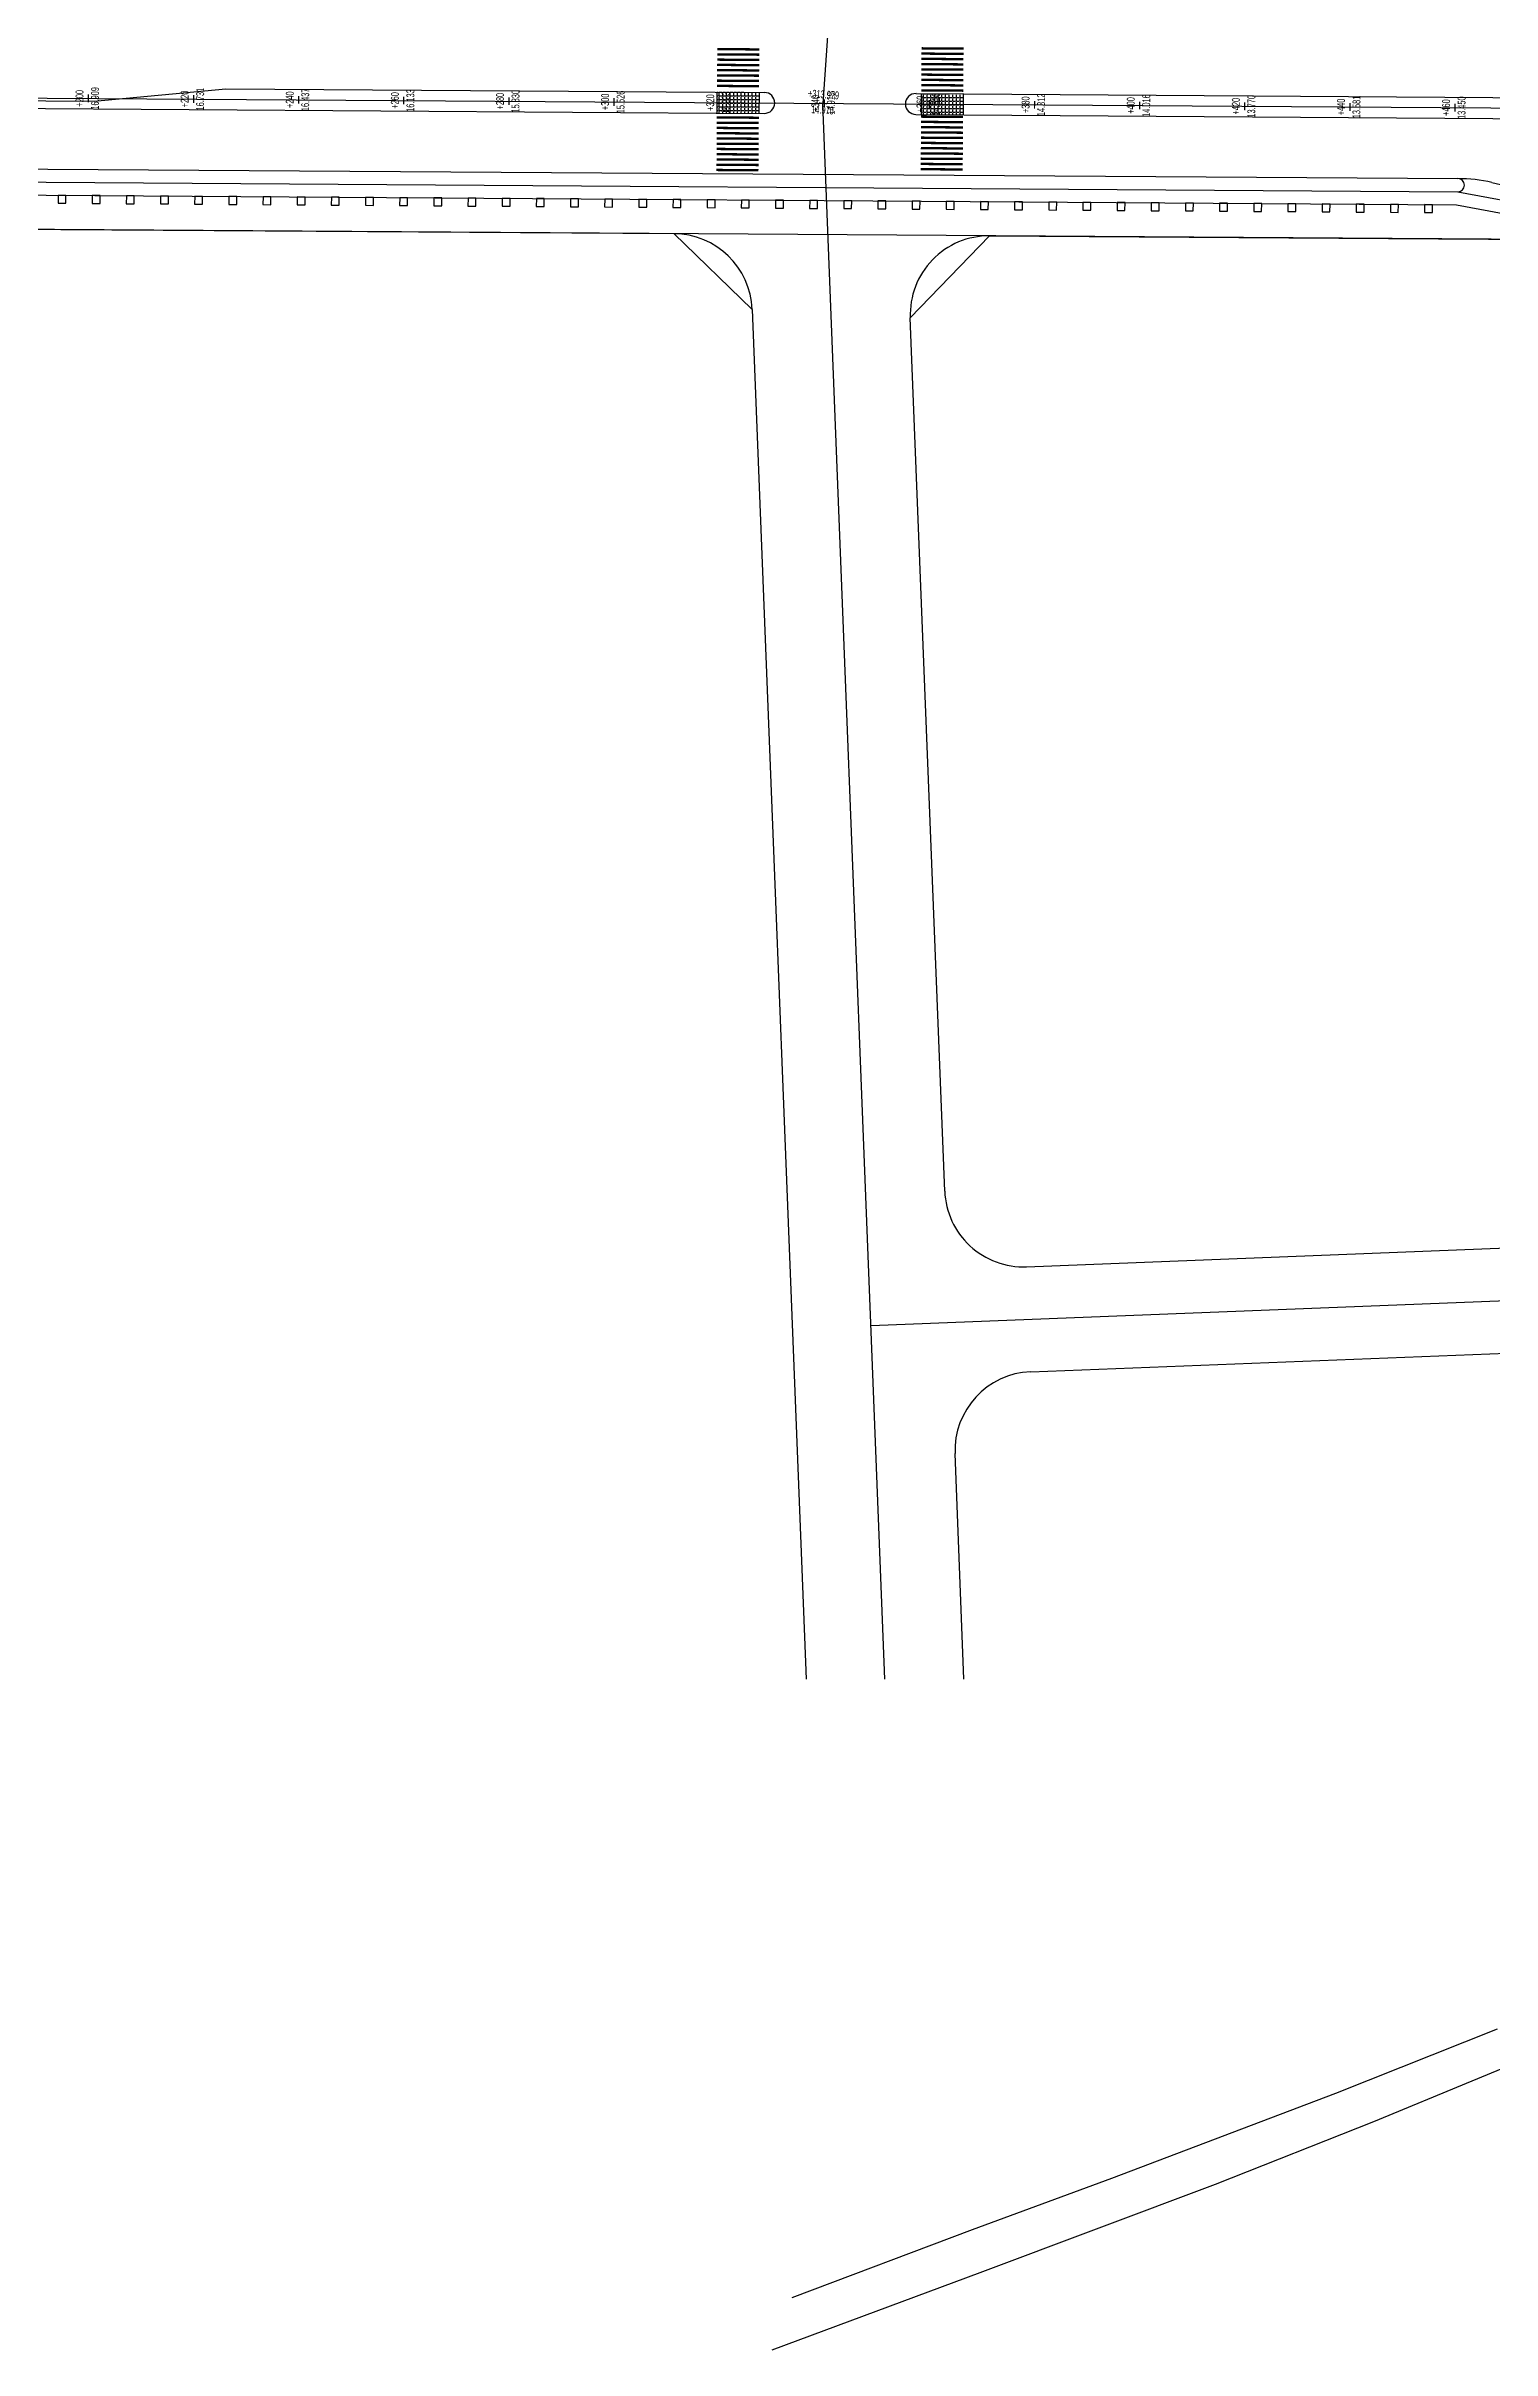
# Model space of a CAD drawing. Extents: x 36720 to 38202, y 58806 to 59830.
# Drawn here: x 37233.4 to 37508.5, y 58806.3 to 59244.8 of the extents above; entities that cross this region are included whole.
import ezdxf
from ezdxf.enums import TextEntityAlignment as Align

# ---------------------------------------------------------------- set-up
doc = ezdxf.new("R2010")
doc.units = 0
doc.header["$LTSCALE"] = 1000
doc.linetypes.add('CENTER', pattern=[50.8, 31.75, -6.35, 6.35, -6.35])
for name, color, linetype in [('Axis', 6, 'CONTINUOUS'), ('DL_道路红线_干道网_', 6, 'CONTINUOUS'), ('PP-COM', 7, 'CONTINUOUS'), ('SZ-ZH-DIM', 7, 'CONTINUOUS'), ('规划路边线', 6, 'CONTINUOUS'), ('路边线', 30, 'CONTINUOUS')]:
    doc.layers.add(name, color=color, linetype=linetype)
doc.styles.add('gpsxw', font='haiwenrs.shx', dxfattribs={"width": 0.7, "bigfont": 'haiwenzw.shx'})

# ---------------------------------------------------------------- blocks, each defined once
blk = doc.blocks.new('红线')
at = {"layer": 'DL_道路红线_干道网_', "color": 4}
for points in [[(43992.58, 59357.45), (44022.7, 59385.25), (44092.7, 59384.77), (44122.61, 59389.57), (44278.17, 59388.51), (44293.06, 59374.1)], [(44323.14, 59372.51), (44338.23, 59388.1), (44509.04, 59386.93), (44528.93, 59383.3), (44578.92, 59382.95), (44603.73, 59358.94), (44604.91, 59328.96), (44609.19, 59309.24), (44612.81, 59217.43), (44598.41, 59201.85)]]:
    blk.add_lwpolyline(points, dxfattribs=at)
blk = doc.blocks.new('w1212')
at = {"layer": 'Axis', "color": 1, "linetype": 'CENTER', "ltscale": 0.1}
for p, q in [((35446.88, 58934.01), (35435.08, 59233.92)), ((35444.23, 59001.32), (35757.33, 59013.65))]:
    blk.add_line(p, q, dxfattribs=at)
at = {"layer": 'DL_道路红线_干道网_', "color": 4}
for p, q in [((35563.38, 58867.42, 13.91), (35532.62, 58855.13)), ((35532.62, 58855.13), (35489.99, 58838.98, 9999)), ((35509.74, 58837.88, 13.68), (35539.91, 58849.84, 9999)), ((35489.99, 58838.98, 9999), (35463.48, 58829.2, 9999)), ((35464.98, 58821.06, 13.63), (35509.74, 58837.88, 13.68)), ((35463.48, 58829.2, 9999), (35429.16, 58816.25)), ((35425.4, 58806.34, 9999), (35464.98, 58821.06, 13.63))]:
    blk.add_line(p, q, dxfattribs=at)
blk.add_polyline3d([(35539.91, 58849.84, 9999), (35577.29, 58865.3, 14.05), (35583.13, 58867.77, 0), (35601.57, 58875.04, 9999)], dxfattribs=at)
at = {"layer": '规划路边线', "color": 4, "ltscale": 2}
for p, q in [((35421.61, 59194.7), (35431.87, 58934.01)), ((35458.24, 59026.89), (35451.7, 59193.11))]:
    blk.add_line(p, q, dxfattribs=at)
at = {"layer": '规划路边线', "color": 4, "ltscale": 0.05}
for p, q in [((35473.82, 59012.49), (35726.96, 59022.46)), ((35474.6, 58992.51), (35727.75, 59002.47)), ((35461.9, 58934.01), (35460.21, 58976.93))]:
    blk.add_line(p, q, dxfattribs=at)
at = {"layer": '规划路边线', "color": 4, "ltscale": 2}
for centre, start, end in [((35406.62, 59194.11), 2.2544, 89.6092), ((35466.68, 59193.7), 89.6092, 182.2544)]:
    blk.add_arc(centre, 15, start, end, dxfattribs=at)
at = {"layer": '规划路边线', "color": 4, "ltscale": 0.05}
for centre, start, end in [((35473.23, 59027.48), 182.2544, 272.2546), ((35475.19, 58977.52), 92.2546, 182.2544)]:
    blk.add_arc(centre, 15, start, end, dxfattribs=at)

msp = doc.modelspace()

# ---------------------------------------------------------------- hatches: boundary and pattern name
at = {"layer": 'PP-COM'}
h = msp.add_hatch(dxfattribs=at)
h.set_pattern_fill('ANGLE', color=8, scale=0.1, style=0)
h.set_pattern_definition([(0, (-311.4401, 1.1221), (0, 0.6985), [0.508, -0.1905]), (90, (-311.4401, 1.1221), (-0.6985, 0), [0.508, -0.1905])])
h.paths.add_polyline_path([(37361.022, 59236.053), (37369.022, 59235.999), (37368.994, 59231.999), (37360.995, 59232.053)])
h = msp.add_hatch(dxfattribs=at)
h.set_pattern_fill('ANGLE', color=8, scale=0.1, style=0)
h.set_pattern_definition([(0, (-272.5855, 0.8573), (0, 0.6985), [0.508, -0.1905]), (90, (-272.5855, 0.8573), (-0.6985, 0), [0.508, -0.1905])])
h.paths.add_polyline_path([(37399.876, 59235.789), (37407.876, 59235.734), (37407.849, 59231.734), (37399.849, 59231.789)])

# ---------------------------------------------------------------- linework, layer by layer
at = {"layer": 'Axis', "color": 1, "linetype": 'CENTER', "ltscale": 0.05}
for p, q in [((37402.493, 59547.173), (37381.184, 59233.918)), ((37041.444, 59236.231), (37695.429, 59231.775))]:
    msp.add_line(p, q, dxfattribs=at)
at = {"layer": 'PP-COM', "color": 8, "const_width": 0.45}
for points in [[(37361.064, 59242.237), (37369.064, 59242.182)], [(37361.071, 59243.237), (37369.071, 59243.182)], [(37361.078, 59244.237), (37369.077, 59244.182)], [(37399.921, 59242.387), (37407.921, 59242.332)], [(37399.928, 59243.387), (37407.928, 59243.332)], [(37399.935, 59244.387), (37407.935, 59244.332)], [(37361.037, 59238.237), (37369.037, 59238.182)], [(37361.044, 59239.237), (37369.043, 59239.182)], [(37361.05, 59240.237), (37369.05, 59240.182)], [(37361.057, 59241.237), (37369.057, 59241.182)], [(37399.894, 59238.387), (37407.894, 59238.332)], [(37399.901, 59239.387), (37407.901, 59239.332)], [(37399.908, 59240.387), (37407.908, 59240.332)], [(37399.915, 59241.387), (37407.914, 59241.332)], [(37361.03, 59237.237), (37369.03, 59237.182)], [(37399.88, 59236.387), (37407.88, 59236.332)], [(37399.887, 59237.387), (37407.887, 59237.332)], [(37360.975, 59229.237), (37368.975, 59229.182)], [(37360.982, 59230.237), (37368.982, 59230.182)], [(37360.989, 59231.237), (37368.989, 59231.182)], [(37399.833, 59229.387), (37407.833, 59229.332)], [(37399.84, 59230.387), (37407.839, 59230.332)], [(37399.846, 59231.387), (37407.846, 59231.332)], [(37360.948, 59225.237), (37368.948, 59225.183)], [(37360.955, 59226.237), (37368.955, 59226.183)], [(37360.962, 59227.237), (37368.962, 59227.183)], [(37360.969, 59228.237), (37368.968, 59228.183)], [(37399.799, 59224.387), (37407.799, 59224.332)], [(37399.806, 59225.387), (37407.805, 59225.332)], [(37399.812, 59226.387), (37407.812, 59226.332)], [(37399.819, 59227.387), (37407.819, 59227.332)], [(37399.826, 59228.387), (37407.826, 59228.332)], [(37360.921, 59221.237), (37368.921, 59221.183)], [(37360.928, 59222.237), (37368.928, 59222.183)], [(37360.935, 59223.237), (37368.934, 59223.183)], [(37360.941, 59224.237), (37368.941, 59224.183)], [(37399.778, 59221.387), (37407.778, 59221.333)], [(37399.785, 59222.387), (37407.785, 59222.333)], [(37399.792, 59223.387), (37407.792, 59223.333)]]:
    msp.add_lwpolyline(points, dxfattribs=at)
at = {"layer": 'PP-COM'}
for points in [[(37235.661, 59216.407), (37235.65, 59214.907), (37237.15, 59214.897), (37237.161, 59216.397), (37235.661, 59216.407)], [(37242.16, 59216.363), (37242.15, 59214.863), (37243.65, 59214.853), (37243.66, 59216.353), (37242.16, 59216.363)], [(37248.66, 59216.319), (37248.65, 59214.819), (37250.15, 59214.808), (37250.16, 59216.308), (37248.66, 59216.319)], [(37255.16, 59216.274), (37255.15, 59214.774), (37256.65, 59214.764), (37256.66, 59216.264), (37255.16, 59216.274)], [(37261.66, 59216.23), (37261.65, 59214.73), (37263.15, 59214.72), (37263.16, 59216.22), (37261.66, 59216.23)], [(37268.16, 59216.186), (37268.15, 59214.686), (37269.65, 59214.675), (37269.66, 59216.175), (37268.16, 59216.186)], [(37274.66, 59216.141), (37274.649, 59214.641), (37276.149, 59214.631), (37276.16, 59216.131), (37274.66, 59216.141)], [(37281.16, 59216.097), (37281.149, 59214.597), (37282.649, 59214.587), (37282.66, 59216.087), (37281.16, 59216.097)], [(37287.659, 59216.053), (37287.649, 59214.553), (37289.149, 59214.543), (37289.159, 59216.043), (37287.659, 59216.053)], [(37294.159, 59216.009), (37294.149, 59214.509), (37295.649, 59214.498), (37295.659, 59215.998), (37294.159, 59216.009)], [(37300.659, 59215.964), (37300.649, 59214.464), (37302.149, 59214.454), (37302.159, 59215.954), (37300.659, 59215.964)], [(37307.159, 59215.92), (37307.149, 59214.42), (37308.649, 59214.41), (37308.659, 59215.91), (37307.159, 59215.92)], [(37313.659, 59215.876), (37313.649, 59214.376), (37315.149, 59214.365), (37315.159, 59215.865), (37313.659, 59215.876)], [(37320.159, 59215.831), (37320.148, 59214.331), (37321.648, 59214.321), (37321.659, 59215.821), (37320.159, 59215.831)], [(37326.658, 59215.787), (37326.648, 59214.287), (37328.148, 59214.277), (37328.158, 59215.777), (37326.658, 59215.787)], [(37333.158, 59215.743), (37333.148, 59214.243), (37334.648, 59214.233), (37334.658, 59215.733), (37333.158, 59215.743)], [(37339.658, 59215.698), (37339.648, 59214.199), (37341.148, 59214.188), (37341.158, 59215.688), (37339.658, 59215.698)], [(37346.158, 59215.654), (37346.148, 59214.154), (37347.648, 59214.144), (37347.658, 59215.644), (37346.158, 59215.654)], [(37352.658, 59215.61), (37352.648, 59214.11), (37354.148, 59214.1), (37354.158, 59215.6), (37352.658, 59215.61)], [(37359.158, 59215.566), (37359.148, 59214.066), (37360.647, 59214.055), (37360.658, 59215.555), (37359.158, 59215.566)], [(37365.658, 59215.521), (37365.647, 59214.021), (37367.147, 59214.011), (37367.158, 59215.511), (37365.658, 59215.521)], [(37372.157, 59215.477), (37372.147, 59213.977), (37373.647, 59213.967), (37373.657, 59215.467), (37372.157, 59215.477)], [(37378.657, 59215.433), (37378.647, 59213.933), (37380.147, 59213.923), (37380.157, 59215.423), (37378.657, 59215.433)], [(37385.157, 59215.388), (37385.147, 59213.888), (37386.647, 59213.878), (37386.657, 59215.378), (37385.157, 59215.388)], [(37391.657, 59215.344), (37391.647, 59213.844), (37393.147, 59213.834), (37393.157, 59215.334), (37391.657, 59215.344)], [(37398.157, 59215.3), (37398.147, 59213.8), (37399.647, 59213.79), (37399.657, 59215.29), (37398.157, 59215.3)], [(37404.657, 59215.256), (37404.646, 59213.756), (37406.146, 59213.745), (37406.157, 59215.245), (37404.657, 59215.256)], [(37411.157, 59215.211), (37411.146, 59213.711), (37412.646, 59213.701), (37412.656, 59215.201), (37411.157, 59215.211)], [(37417.656, 59215.167), (37417.646, 59213.667), (37419.146, 59213.657), (37419.156, 59215.157), (37417.656, 59215.167)], [(37424.156, 59215.123), (37424.146, 59213.623), (37425.646, 59213.613), (37425.656, 59215.112), (37424.156, 59215.123)], [(37430.656, 59215.078), (37430.646, 59213.578), (37432.146, 59213.568), (37432.156, 59215.068), (37430.656, 59215.078)], [(37437.156, 59215.034), (37437.146, 59213.534), (37438.646, 59213.524), (37438.656, 59215.024), (37437.156, 59215.034)], [(37443.656, 59214.99), (37443.646, 59213.49), (37445.146, 59213.48), (37445.156, 59214.98), (37443.656, 59214.99)], [(37450.156, 59214.946), (37450.145, 59213.446), (37451.645, 59213.435), (37451.656, 59214.935), (37450.156, 59214.946)], [(37456.655, 59214.901), (37456.645, 59213.401), (37458.145, 59213.391), (37458.155, 59214.891), (37456.655, 59214.901)], [(37463.155, 59214.857), (37463.145, 59213.357), (37464.645, 59213.347), (37464.655, 59214.847), (37463.155, 59214.857)], [(37469.655, 59214.813), (37469.645, 59213.313), (37471.145, 59213.302), (37471.155, 59214.802), (37469.655, 59214.813)], [(37476.155, 59214.768), (37476.145, 59213.268), (37477.645, 59213.258), (37477.655, 59214.758), (37476.155, 59214.768)], [(37482.655, 59214.724), (37482.645, 59213.224), (37484.145, 59213.214), (37484.155, 59214.714), (37482.655, 59214.724)], [(37489.155, 59214.68), (37489.144, 59213.18), (37490.644, 59213.17), (37490.655, 59214.67), (37489.155, 59214.68)], [(37495.655, 59214.635), (37495.644, 59213.136), (37497.144, 59213.125), (37497.155, 59214.625), (37495.655, 59214.635)]]:
    msp.add_lwpolyline(points, dxfattribs=at)
at = {"layer": 'SZ-ZH-DIM', "color": 8, "const_width": 0.25}
for points in [[(37241.444, 59235.618), (37241.434, 59234.118)], [(37261.444, 59235.482), (37261.434, 59233.982)], [(37281.444, 59235.346), (37281.433, 59233.846)], [(37301.443, 59235.209), (37301.433, 59233.709)], [(37321.443, 59235.073), (37321.432, 59233.573)], [(37341.442, 59234.937), (37341.432, 59233.437)], [(37361.442, 59234.8), (37361.431, 59233.301)], [(37381.933, 59233.867), (37380.436, 59233.969)], [(37381.441, 59234.664), (37381.431, 59233.164)], [(37401.441, 59234.528), (37401.431, 59233.028)], [(37421.44, 59234.392), (37421.43, 59232.892)], [(37441.44, 59234.255), (37441.43, 59232.755)], [(37461.439, 59234.119), (37461.429, 59232.619)], [(37481.439, 59233.983), (37481.429, 59232.483)], [(37501.438, 59233.847), (37501.428, 59232.347)]]:
    msp.add_lwpolyline(points, dxfattribs=at)
at = {"layer": '路边线', "color": 8}
for p, q in [((37212.556, 59234.565), (37242.555, 59234.361)), ((37242.555, 59234.361), (37267.572, 59236.69)), ((37267.572, 59236.69), (37370.022, 59235.992)), ((37361.022, 59236.053), (37360.995, 59232.053)), ((37369.022, 59235.999), (37368.994, 59231.999)), ((37398.876, 59235.795), (37581.445, 59234.551)), ((37399.876, 59235.789), (37399.849, 59231.789)), ((37407.876, 59235.734), (37407.849, 59231.734)), ((37212.546, 59233.065), (37369.994, 59231.992)), ((37398.849, 59231.796), (37571.418, 59230.62))]:
    msp.add_line(p, q, dxfattribs=at)
at = {"layer": '路边线', "color": 4}
for p, q in [((37219.945, 59221.514), (37501.984, 59219.592)), ((37508.455, 59218.841), (37530.222, 59213.873))]:
    msp.add_line(p, q, dxfattribs=at)
at = {"layer": '路边线'}
for p, q in [((37219.911, 59216.514), (37501.729, 59214.594)), ((37219.928, 59219.014), (37501.967, 59217.093)), ((37501.967, 59217.093), (37530.208, 59211.869)), ((37501.729, 59214.594), (37529.971, 59209.37))]:
    msp.add_line(p, q, dxfattribs=at)
msp.add_lwpolyline([(37603.584, 59203.9), (37583.696, 59207.536), (37197.269, 59210.172)], dxfattribs=at)
at = {"layer": '路边线', "color": 8}
for centre, start, end in [((37370.008, 59233.992), 269.60958, 89.60958), ((37398.876, 59233.795), 89.60958, 269.60958)]:
    msp.add_arc(centre, 2, start, end, dxfattribs=at)
at = {"layer": '路边线'}
msp.add_arc((37501.975, 59218.343), 1.25, 269.60958, 89.60958, dxfattribs=at)
at = {"layer": '路边线', "color": 4}
msp.add_arc((37501.78, 59189.593), 30, 77.144, 89.60958, dxfattribs=at)

# ---------------------------------------------------------------- block references
at = {"layer": 'Axis', "linetype": 'CENTER', "ltscale": 0.05}
msp.add_blockref('w1212', (1946.107, 0), dxfattribs=at)
at = {"layer": 'PP-COM'}
msp.add_blockref('红线', (-6925.341, -179.395), dxfattribs=at)

# ---------------------------------------------------------------- texts
at = {"layer": 'SZ-ZH-DIM', "color": 8, "style": 'gpsxw', "width": 0.7}
for s, rotation, p in [('+200', 89.60958, (37240.939, 59234.872)), ('+220', 89.60958, (37260.939, 59234.735)), ('+240', 89.60958, (37280.938, 59234.599)), ('+260', 89.60958, (37300.938, 59234.463)), ('+280', 89.60958, (37320.938, 59234.326)), ('+300', 89.60958, (37340.937, 59234.19)), ('+320', 89.60958, (37360.937, 59234.054)), ('+313.979', 356.10845, (37381.218, 59234.417)), ('+340', 89.60958, (37380.936, 59233.918)), ('+360', 89.60958, (37400.936, 59233.781)), ('+380', 89.60958, (37420.935, 59233.645)), ('+400', 89.60958, (37440.935, 59233.509)), ('+420', 89.60958, (37460.934, 59233.373)), ('+440', 89.60958, (37480.934, 59233.236)), ('+460', 89.60958, (37500.933, 59233.1))]:
    msp.add_text(s, height=1.5, rotation=rotation, dxfattribs=at).set_placement(p, align=Align.BOTTOM_CENTER)
for s, rotation, p in [('16.909', 89.60958, (37241.939, 59234.865)), ('16.731', 89.60958, (37261.939, 59234.729)), ('16.437', 89.60958, (37281.938, 59234.592)), ('16.133', 89.60958, (37301.938, 59234.456)), ('15.830', 89.60958, (37321.937, 59234.32)), ('15.526', 89.60958, (37341.937, 59234.183)), ('15.223', 89.60958, (37361.937, 59234.047)), ('14.970', 356.10845, (37381.15, 59233.419)), ('14.919', 89.60958, (37381.936, 59233.911)), ('14.616', 89.60958, (37401.936, 59233.775)), ('14.312', 89.60958, (37421.935, 59233.638)), ('14.016', 89.60958, (37441.935, 59233.502)), ('13.770', 89.60958, (37461.934, 59233.366)), ('13.581', 89.60958, (37481.934, 59233.229)), ('13.450', 89.60958, (37501.933, 59233.093))]:
    msp.add_text(s, height=1.5, rotation=rotation, dxfattribs=at).set_placement(p, align=Align.TOP_CENTER)

doc.saveas('drawing.dxf')
